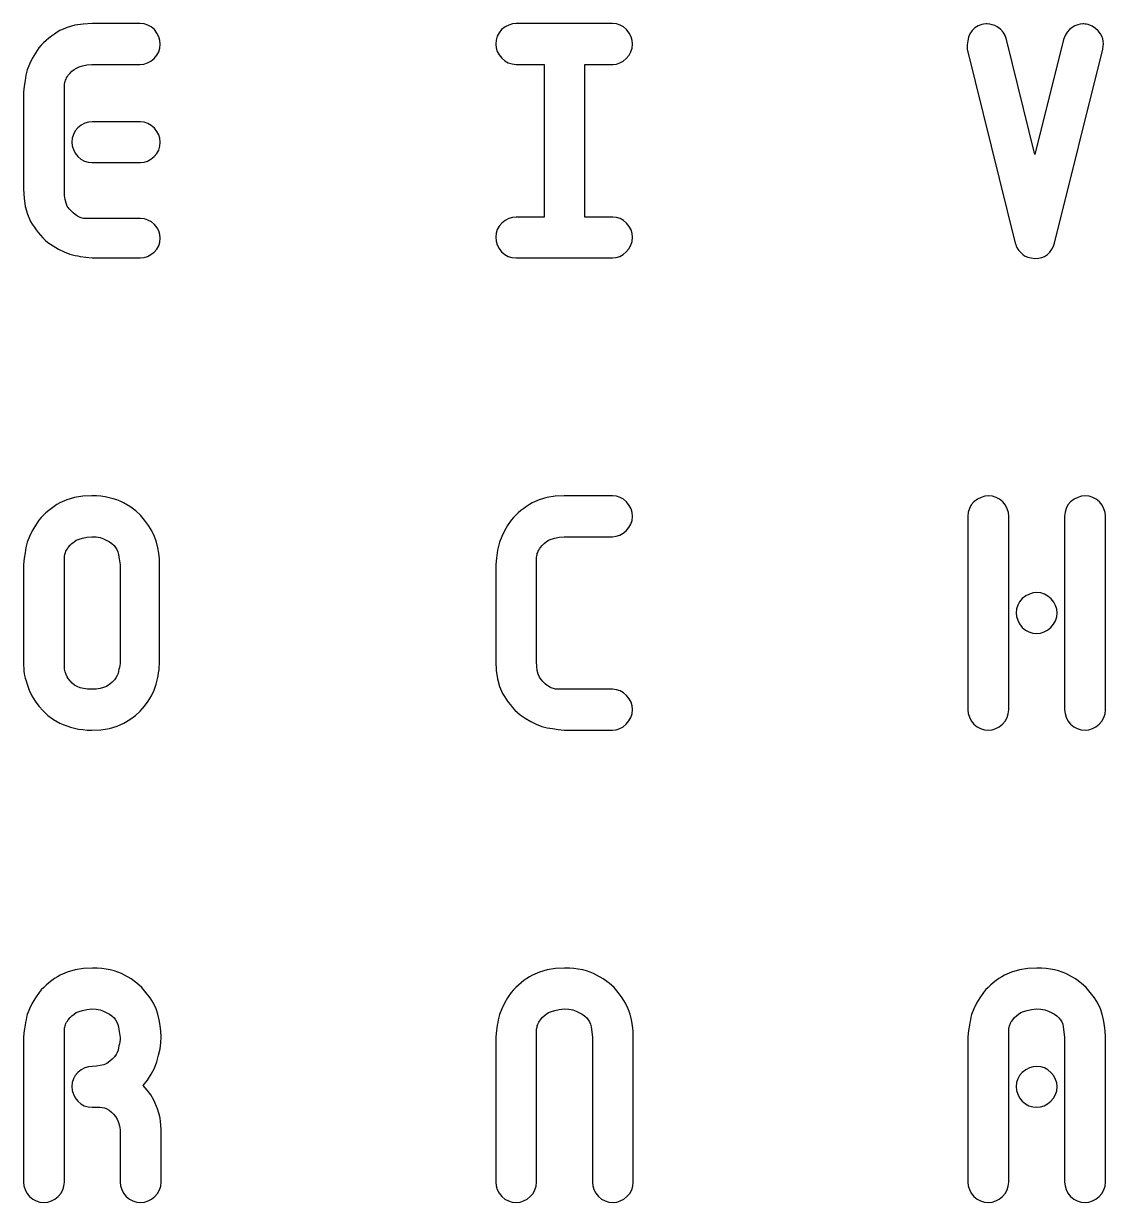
# Model space of a CAD drawing. Header units: metres. Extents: x -3 to 203, y -205 to 5.
# Drawn here: x 36.9 to 82.72, y -84.84 to -34.92 of the extents above; entities that cross this region are included whole.
import ezdxf

# ---------------------------------------------------------------- set-up
doc = ezdxf.new("R2010")
doc.units = ezdxf.units.M

msp = doc.modelspace()

# ---------------------------------------------------------------- linework, layer by layer
for p, q in [((39.4218, -34.942), (39.0676, -34.9968)), ((39.8039, -34.9238), (39.4218, -34.942)), ((41.8459, -34.9238), (39.8039, -34.9238)), ((42.0133, -34.9396), (41.8459, -34.9238)), ((42.1686, -34.987), (42.0133, -34.9396)), ((57.6041, -34.9396), (57.4496, -34.987)), ((57.7619, -34.9238), (57.6041, -34.9396)), ((61.8459, -34.9238), (57.7619, -34.9238)), ((62.0133, -34.9396), (61.8459, -34.9238)), ((62.1686, -34.987), (62.0133, -34.9396)), ((77.6777, -34.9408), (77.5667, -34.9548)), ((77.7122, -34.939), (77.6777, -34.9408)), ((77.8224, -34.9468), (77.7122, -34.939)), ((81.7672, -34.939), (81.661, -34.9481)), ((81.8122, -34.9408), (81.7672, -34.939)), ((81.8642, -34.946), (81.8122, -34.9408)), ((38.2066, -35.367), (38.0883, -35.4518)), ((38.3248, -35.2883), (38.2066, -35.367)), ((38.4429, -35.2158), (38.3248, -35.2883)), ((38.7413, -35.088), (38.4429, -35.2158)), ((39.0676, -34.9968), (38.7413, -35.088)), ((42.3118, -35.0661), (42.1686, -34.987)), ((42.4429, -35.1768), (42.3118, -35.0661)), ((42.5522, -35.326), (42.4429, -35.1768)), ((42.6304, -35.4788), (42.5522, -35.326)), ((57.0415, -35.3103), (56.9634, -35.4578)), ((57.1509, -35.1768), (57.0415, -35.3103)), ((57.2986, -35.0661), (57.1509, -35.1768)), ((57.4496, -34.987), (57.2986, -35.0661)), ((62.3118, -35.0661), (62.1686, -34.987)), ((62.4429, -35.1768), (62.3118, -35.0661)), ((62.5522, -35.326), (62.4429, -35.1768)), ((62.6304, -35.4788), (62.5522, -35.326)), ((76.9762, -35.357), (76.9277, -35.4973)), ((77.0762, -35.2175), (76.9762, -35.357)), ((77.1952, -35.106), (77.0762, -35.2175)), ((77.3332, -35.0225), (77.1952, -35.106)), ((77.4902, -34.967), (77.3332, -35.0225)), ((77.5667, -34.9548), (77.4902, -34.967)), ((77.931, -34.9703), (77.8224, -34.9468)), ((78.0379, -35.0093), (77.931, -34.9703)), ((78.1432, -35.064), (78.0379, -35.0093)), ((78.2818, -35.1649), (78.1432, -35.064)), ((78.3927, -35.2865), (78.2818, -35.1649)), ((78.4758, -35.4289), (78.3927, -35.2865)), ((78.5312, -35.592), (78.4758, -35.4289)), ((81.0181, -35.4249), (80.9482, -35.592)), ((81.1027, -35.2848), (81.0181, -35.4249)), ((81.2021, -35.1714), (81.1027, -35.2848)), ((81.3162, -35.085), (81.2021, -35.1714)), ((81.4355, -35.0211), (81.3162, -35.085)), ((81.5504, -34.9755), (81.4355, -35.0211)), ((81.661, -34.9481), (81.5504, -34.9755)), ((81.9232, -34.9548), (81.8642, -34.946)), ((81.9892, -34.967), (81.9232, -34.9548)), ((82.1576, -35.0383), (81.9892, -34.967)), ((82.3017, -35.127), (82.1576, -35.0383)), ((82.4216, -35.2333), (82.3017, -35.127)), ((82.5172, -35.357), (82.4216, -35.2333)), ((82.5719, -35.4615), (82.5172, -35.357)), ((37.6474, -35.8445), (37.5539, -35.9538)), ((37.7479, -35.7395), (37.6474, -35.8445)), ((37.8554, -35.6389), (37.7479, -35.7395)), ((37.9699, -35.5428), (37.8554, -35.6389)), ((38.0883, -35.4518), (37.9699, -35.5428)), ((42.6772, -35.635), (42.6304, -35.4788)), ((42.6763, -35.9641), (42.6929, -35.7948)), ((42.6929, -35.7948), (42.6772, -35.635)), ((56.9165, -35.6193), (56.9009, -35.7948)), ((56.9009, -35.7948), (56.9166, -35.9528)), ((56.9634, -35.4578), (56.9165, -35.6193)), ((62.6772, -35.635), (62.6304, -35.4788)), ((62.6766, -35.9641), (62.6929, -35.7948)), ((62.6929, -35.7948), (62.6772, -35.635)), ((76.8721, -35.8248), (76.8652, -36.012)), ((76.893, -35.6533), (76.8721, -35.8248)), ((76.9277, -35.4973), (76.893, -35.6533)), ((79.7402, -40.467), (78.5312, -35.592)), ((80.9482, -35.592), (79.7402, -40.467)), ((82.6109, -35.566), (82.5719, -35.4615)), ((82.6344, -35.6705), (82.6109, -35.566)), ((82.6142, -36.012), (82.6352, -35.8693)), ((82.6422, -35.775), (82.6344, -35.6705)), ((82.6352, -35.8693), (82.6404, -35.8161)), ((82.6404, -35.8161), (82.6422, -35.775)), ((37.2689, -36.4093), (37.1526, -36.6449)), ((37.4026, -36.1789), (37.2689, -36.4093)), ((37.5539, -35.9538), (37.4026, -36.1789)), ((42.2924, -36.5094), (42.4279, -36.3988)), ((42.4279, -36.3988), (42.5438, -36.2661)), ((42.5438, -36.2661), (42.6266, -36.1213)), ((42.6266, -36.1213), (42.6763, -35.9641)), ((56.9166, -35.9528), (56.9636, -36.1038)), ((56.9636, -36.1038), (57.0421, -36.2478)), ((57.0421, -36.2478), (57.1519, -36.3848)), ((57.1519, -36.3848), (57.2843, -36.5016)), ((62.2984, -36.5094), (62.4319, -36.3988)), ((62.4319, -36.3988), (62.5461, -36.2661)), ((62.5461, -36.2661), (62.6276, -36.1213)), ((62.6276, -36.1213), (62.6766, -35.9641)), ((76.8652, -36.012), (78.9062, -44.22)), ((80.5732, -44.22), (82.6142, -36.012)), ((37.0539, -36.8858), (37.0272, -36.9968)), ((37.1526, -36.6449), (37.0539, -36.8858)), ((38.8693, -37.022), (38.9506, -36.9398)), ((38.9506, -36.9398), (39.0398, -36.868)), ((39.0398, -36.868), (39.1369, -36.8068)), ((39.1369, -36.8068), (39.254, -36.7547)), ((39.254, -36.7547), (39.4031, -36.7115)), ((39.4031, -36.7115), (39.5844, -36.6772)), ((39.5844, -36.6772), (39.7979, -36.6518)), ((39.7979, -36.6518), (41.8439, -36.6518)), ((41.8439, -36.6518), (42.0004, -36.6359)), ((42.0004, -36.6359), (42.1499, -36.5885)), ((42.1499, -36.5885), (42.2924, -36.5094)), ((57.2843, -36.5016), (57.4306, -36.585)), ((57.4306, -36.585), (57.5908, -36.6351)), ((57.5908, -36.6351), (57.7649, -36.6518)), ((57.7649, -36.6518), (58.9489, -36.6518)), ((58.9489, -36.6518), (58.9489, -43.1157)), ((60.6769, -43.1157), (60.6769, -36.6518)), ((60.6769, -36.6518), (61.8559, -36.6518)), ((61.8559, -36.6518), (62.0104, -36.6359)), ((62.0104, -36.6359), (62.1579, -36.5885)), ((62.1579, -36.5885), (62.2984, -36.5094)), ((36.9629, -37.3308), (36.9304, -37.5675)), ((36.9817, -37.2193), (36.9629, -37.3308)), ((37.0031, -37.108), (36.9817, -37.2193)), ((37.0272, -36.9968), (37.0031, -37.108)), ((38.6372, -37.4728), (38.6481, -37.4238)), ((38.6481, -37.4238), (38.6617, -37.3748)), ((38.6617, -37.3748), (38.6779, -37.3258)), ((38.6779, -37.3258), (38.6984, -37.2758)), ((38.6984, -37.2758), (38.7249, -37.224)), ((38.7249, -37.224), (38.7574, -37.1703)), ((38.7574, -37.1703), (38.7959, -37.1148)), ((38.7959, -37.1148), (38.8693, -37.022)), ((36.9304, -37.5675), (36.9009, -37.8318)), ((36.9009, -37.8318), (36.9009, -41.9357)), ((38.6289, -37.5218), (38.6372, -37.4728)), ((38.6289, -42.0007), (38.6289, -37.5218)), ((39.1989, -39.3368), (39.0895, -39.4694)), ((39.3461, -39.2261), (39.1989, -39.3368)), ((39.4969, -39.147), (39.3461, -39.2261)), ((39.6511, -39.0996), (39.4969, -39.147)), ((39.8089, -39.0838), (39.6511, -39.0996)), ((41.8469, -39.0838), (39.8089, -39.0838)), ((42.0143, -39.1004), (41.8469, -39.0838)), ((42.1694, -39.1505), (42.0143, -39.1004)), ((42.3122, -39.2339), (42.1694, -39.1505)), ((42.4429, -39.3508), (42.3122, -39.2339)), ((42.5522, -39.4878), (42.4429, -39.3508)), ((38.9645, -39.7714), (38.9489, -39.9408)), ((39.0114, -39.6143), (38.9645, -39.7714)), ((39.0895, -39.4694), (39.0114, -39.6143)), ((42.6304, -39.6318), (42.5522, -39.4878)), ((42.6772, -39.7828), (42.6304, -39.6318)), ((42.6929, -39.9408), (42.6772, -39.7828)), ((38.9489, -39.9408), (38.9645, -40.1005)), ((38.9645, -40.1005), (39.0114, -40.2567)), ((39.0114, -40.2567), (39.0895, -40.4095)), ((39.0895, -40.4095), (39.1989, -40.5587)), ((42.4289, -40.5587), (42.5444, -40.4252)), ((42.5444, -40.4252), (42.6269, -40.2777)), ((42.6269, -40.2777), (42.6764, -40.1162)), ((42.6764, -40.1162), (42.6929, -39.9408)), ((39.1989, -40.5587), (39.3304, -40.6694)), ((39.3304, -40.6694), (39.4759, -40.7485)), ((39.4759, -40.7485), (39.6354, -40.7959)), ((39.6354, -40.7959), (39.8089, -40.8117)), ((39.8089, -40.8117), (41.8469, -40.8117)), ((41.8469, -40.8117), (42.0029, -40.7959)), ((42.0029, -40.7959), (42.1519, -40.7485)), ((42.1519, -40.7485), (42.2939, -40.6694)), ((42.2939, -40.6694), (42.4289, -40.5587)), ((36.9009, -41.9357), (36.9191, -42.3184)), ((36.9191, -42.3184), (36.9739, -42.6732)), ((38.6366, -42.1999), (38.6289, -42.0007)), ((38.6599, -42.3762), (38.6366, -42.1999)), ((38.6986, -42.5299), (38.6599, -42.3762)), ((36.9739, -42.6732), (37.0651, -43.0004)), ((38.7529, -42.6607), (38.6986, -42.5299)), ((38.8306, -42.7667), (38.7529, -42.6607)), ((38.9119, -42.8605), (38.8306, -42.7667)), ((38.9966, -42.9422), (38.9119, -42.8605)), ((37.0651, -43.0004), (37.1929, -43.2997)), ((37.1929, -43.2997), (37.2654, -43.4178)), ((37.2654, -43.4178), (37.3439, -43.536)), ((39.0849, -43.0117), (38.9966, -42.9422)), ((39.1395, -43.0507), (39.0849, -43.0117)), ((39.1921, -43.0835), (39.1395, -43.0507)), ((39.243, -43.1102), (39.1921, -43.0835)), ((39.2919, -43.1307), (39.243, -43.1102)), ((39.3404, -43.1469), (39.2919, -43.1307)), ((39.3889, -43.1605), (39.3404, -43.1469)), ((39.4374, -43.1714), (39.3889, -43.1605)), ((39.4859, -43.1797), (39.4374, -43.1714)), ((41.8499, -43.1797), (39.4859, -43.1797)), ((42.0164, -43.1958), (41.8499, -43.1797)), ((42.1709, -43.244), (42.0164, -43.1958)), ((42.3134, -43.3243), (42.1709, -43.244)), ((42.4439, -43.4367), (42.3134, -43.3243)), ((57.1519, -43.3687), (57.0421, -43.5014)), ((57.2997, -43.2581), (57.1519, -43.3687)), ((57.4511, -43.179), (57.2997, -43.2581)), ((57.6062, -43.1316), (57.4511, -43.179)), ((57.7649, -43.1157), (57.6062, -43.1316)), ((58.9489, -43.1157), (57.7649, -43.1157)), ((61.8559, -43.1157), (60.6769, -43.1157)), ((62.0214, -43.1324), (61.8559, -43.1157)), ((62.1749, -43.1825), (62.0214, -43.1324)), ((62.3164, -43.2659), (62.1749, -43.1825)), ((62.4459, -43.3827), (62.3164, -43.2659)), ((62.5539, -43.5197), (62.4459, -43.3827)), ((37.3439, -43.536), (37.4284, -43.6543)), ((37.4284, -43.6543), (37.5189, -43.7727)), ((37.5189, -43.7727), (37.615, -43.8873)), ((37.615, -43.8873), (37.7154, -43.995)), ((42.5528, -43.5686), (42.4439, -43.4367)), ((42.6306, -43.7072), (42.5528, -43.5686)), ((42.6773, -43.8526), (42.6306, -43.7072)), ((42.6929, -44.0047), (42.6773, -43.8526)), ((56.9166, -43.8034), (56.9009, -43.9727)), ((56.9636, -43.6462), (56.9166, -43.8034)), ((57.0421, -43.5014), (56.9636, -43.6462)), ((62.6311, -43.6637), (62.5539, -43.5197)), ((62.6774, -43.8147), (62.6311, -43.6637)), ((62.6929, -43.9727), (62.6774, -43.8147)), ((37.7154, -43.995), (37.82, -44.0958)), ((37.82, -44.0958), (37.9289, -44.1897)), ((37.9289, -44.1897), (38.1535, -44.341)), ((38.1535, -44.341), (38.3834, -44.475)), ((42.5444, -44.472), (42.6269, -44.3297)), ((42.6269, -44.3297), (42.6764, -44.174)), ((42.6764, -44.174), (42.6929, -44.0047)), ((56.9009, -43.9727), (56.9165, -44.1325)), ((56.9165, -44.1325), (56.9634, -44.2887)), ((56.9634, -44.2887), (57.0415, -44.4415)), ((62.5444, -44.4572), (62.6269, -44.3097)), ((62.6269, -44.3097), (62.6764, -44.1482)), ((62.6764, -44.1482), (62.6929, -43.9727)), ((78.9062, -44.22), (78.9236, -44.2826)), ((78.9236, -44.2826), (78.948, -44.3452)), ((78.948, -44.3452), (78.9792, -44.4081)), ((78.9792, -44.4081), (79.0172, -44.471)), ((80.4617, -44.4815), (80.5278, -44.3551)), ((80.5278, -44.3551), (80.5732, -44.22)), ((38.3834, -44.475), (38.6185, -44.5916)), ((38.6185, -44.5916), (38.8589, -44.6907)), ((38.8589, -44.6907), (38.9703, -44.7174)), ((38.9703, -44.7174), (39.0816, -44.7415)), ((39.0816, -44.7415), (39.1928, -44.7629)), ((39.1928, -44.7629), (39.3039, -44.7817)), ((39.3039, -44.7817), (39.5399, -44.8142)), ((39.5399, -44.8142), (39.8039, -44.8438)), ((39.8039, -44.8438), (41.8459, -44.8438)), ((41.8459, -44.8438), (42.0019, -44.8286)), ((42.0019, -44.8286), (42.1511, -44.783)), ((42.1511, -44.783), (42.2934, -44.7071)), ((42.2934, -44.7071), (42.4289, -44.6007)), ((42.4289, -44.6007), (42.5444, -44.472)), ((57.0415, -44.4415), (57.1509, -44.5907)), ((57.1509, -44.5907), (57.2828, -44.7014)), ((57.2828, -44.7014), (57.4286, -44.7805)), ((57.4286, -44.7805), (57.5883, -44.8279)), ((57.5883, -44.8279), (57.7619, -44.8438)), ((57.7619, -44.8438), (61.8459, -44.8438)), ((61.8459, -44.8438), (62.0019, -44.8279)), ((62.0019, -44.8279), (62.1511, -44.7805)), ((62.1511, -44.7805), (62.2934, -44.7014)), ((62.2934, -44.7014), (62.4289, -44.5907)), ((62.4289, -44.5907), (62.5444, -44.4572)), ((79.0172, -44.471), (79.063, -44.5331)), ((79.063, -44.5331), (79.1165, -44.5945)), ((79.1165, -44.5945), (79.1775, -44.6551)), ((79.1775, -44.6551), (79.2462, -44.715)), ((79.2462, -44.715), (79.3318, -44.7692)), ((79.3318, -44.7692), (79.4427, -44.814)), ((79.4427, -44.814), (79.5788, -44.8492)), ((79.5788, -44.8492), (79.7402, -44.875)), ((79.7402, -44.875), (79.8875, -44.8645)), ((79.8875, -44.8645), (80.0244, -44.8332)), ((80.0244, -44.8332), (80.151, -44.7811)), ((80.151, -44.7811), (80.2672, -44.708)), ((80.2672, -44.708), (80.3748, -44.5991)), ((80.3748, -44.5991), (80.4617, -44.4815)), ((38.1989, -55.367), (38.0814, -55.4518)), ((38.3164, -55.2883), (38.1989, -55.367)), ((38.4339, -55.2158), (38.3164, -55.2883)), ((38.7311, -55.088), (38.4339, -55.2158)), ((39.0559, -54.9968), (38.7311, -55.088)), ((39.4081, -54.942), (39.0559, -54.9968)), ((39.7879, -54.9238), (39.4081, -54.942)), ((39.9845, -54.9286), (39.7879, -54.9238)), ((40.1741, -54.943), (39.9845, -54.9286)), ((40.3569, -54.9671), (40.1741, -54.943)), ((40.5329, -55.0008), (40.3569, -54.9671)), ((40.6998, -55.0427), (40.5329, -55.0008)), ((40.8546, -55.0925), (40.6998, -55.0427)), ((40.9973, -55.1502), (40.8546, -55.0925)), ((41.1279, -55.2158), (40.9973, -55.1502)), ((41.4068, -55.3766), (41.1279, -55.2158)), ((41.6494, -55.5533), (41.4068, -55.3766)), ((58.2066, -55.367), (58.0883, -55.4518)), ((58.3248, -55.2883), (58.2066, -55.367)), ((58.4429, -55.2158), (58.3248, -55.2883)), ((58.7413, -55.088), (58.4429, -55.2158)), ((59.0676, -54.9968), (58.7413, -55.088)), ((59.4218, -54.942), (59.0676, -54.9968)), ((59.8039, -54.9238), (59.4218, -54.942)), ((61.8459, -54.9238), (59.8039, -54.9238)), ((62.0133, -54.9396), (61.8459, -54.9238)), ((62.1686, -54.987), (62.0133, -54.9396)), ((62.3118, -55.0661), (62.1686, -54.987)), ((62.4429, -55.1768), (62.3118, -55.0661)), ((62.5522, -55.326), (62.4429, -55.1768)), ((62.6304, -55.4788), (62.5522, -55.326)), ((77.0432, -55.3062), (76.9641, -55.4525)), ((77.1539, -55.1738), (77.0432, -55.3062)), ((77.3031, -55.0644), (77.1539, -55.1738)), ((77.4559, -54.9863), (77.3031, -55.0644)), ((77.6121, -54.9394), (77.4559, -54.9863)), ((77.7719, -54.9238), (77.6121, -54.9394)), ((77.9413, -54.9394), (77.7719, -54.9238)), ((78.0984, -54.9863), (77.9413, -54.9394)), ((78.2433, -55.0644), (78.0984, -54.9863)), ((78.3759, -55.1738), (78.2433, -55.0644)), ((78.4866, -55.3219), (78.3759, -55.1738)), ((78.5656, -55.4735), (78.4866, -55.3219)), ((81.1392, -55.3062), (81.0601, -55.4525)), ((81.2499, -55.1738), (81.1392, -55.3062)), ((81.3991, -55.0644), (81.2499, -55.1738)), ((81.5519, -54.9863), (81.3991, -55.0644)), ((81.7081, -54.9394), (81.5519, -54.9863)), ((81.8679, -54.9238), (81.7081, -54.9394)), ((82.0372, -54.9394), (81.8679, -54.9238)), ((82.1944, -54.9863), (82.0372, -54.9394)), ((82.3392, -55.0644), (82.1944, -54.9863)), ((82.4719, -55.1738), (82.3392, -55.0644)), ((82.5826, -55.3219), (82.4719, -55.1738)), ((82.6616, -55.4735), (82.5826, -55.3219)), ((37.6433, -55.8445), (37.5499, -55.9538)), ((37.7434, -55.7395), (37.6433, -55.8445)), ((37.8503, -55.6389), (37.7434, -55.7395)), ((37.9639, -55.5428), (37.8503, -55.6389)), ((38.0814, -55.4518), (37.9639, -55.5428)), ((41.8557, -55.7456), (41.6494, -55.5533)), ((42.0259, -55.9538), (41.8557, -55.7456)), ((57.6474, -55.8445), (57.5539, -55.9538)), ((57.7479, -55.7395), (57.6474, -55.8445)), ((57.8554, -55.6389), (57.7479, -55.7395)), ((57.9699, -55.5428), (57.8554, -55.6389)), ((58.0883, -55.4518), (57.9699, -55.5428)), ((62.6772, -55.635), (62.6304, -55.4788)), ((62.6763, -55.9641), (62.6929, -55.7948)), ((62.6929, -55.7948), (62.6772, -55.635)), ((76.9167, -55.6127), (76.9009, -55.7868)), ((76.9009, -55.7868), (76.9009, -63.9807)), ((76.9641, -55.4525), (76.9167, -55.6127)), ((78.6131, -55.6284), (78.5656, -55.4735)), ((78.6289, -55.7868), (78.6131, -55.6284)), ((78.6289, -63.9807), (78.6289, -55.7868)), ((81.0127, -55.6127), (80.9969, -55.7868)), ((80.9969, -55.7868), (80.9969, -63.9807)), ((81.0601, -55.4525), (81.0127, -55.6127)), ((82.7091, -55.6284), (82.6616, -55.4735)), ((82.7249, -55.7868), (82.7091, -55.6284)), ((82.7249, -63.9807), (82.7249, -55.7868)), ((37.2671, -56.4093), (37.1514, -56.6449)), ((37.3999, -56.1789), (37.2671, -56.4093)), ((37.5499, -55.9538), (37.3999, -56.1789)), ((42.1973, -56.1785), (42.0259, -55.9538)), ((42.3384, -56.4075), (42.1973, -56.1785)), ((42.4492, -56.6409), (42.3384, -56.4075)), ((57.2689, -56.4093), (57.1526, -56.6449)), ((57.4026, -56.1789), (57.2689, -56.4093)), ((57.5539, -55.9538), (57.4026, -56.1789)), ((62.2924, -56.5094), (62.4279, -56.3988)), ((62.4279, -56.3988), (62.5438, -56.2661)), ((62.5438, -56.2661), (62.6266, -56.1213)), ((62.6266, -56.1213), (62.6763, -55.9641)), ((37.0529, -56.8858), (37.0266, -56.9968)), ((37.1514, -56.6449), (37.0529, -56.8858)), ((38.9496, -56.9358), (39.0383, -56.865)), ((39.0383, -56.865), (39.1349, -56.8048)), ((39.1349, -56.8048), (39.2519, -56.7536)), ((39.2519, -56.7536), (39.4009, -56.711)), ((39.4009, -56.711), (39.5819, -56.6771)), ((39.5819, -56.6771), (39.7949, -56.6518)), ((39.7949, -56.6518), (39.9798, -56.6613)), ((39.9798, -56.6613), (40.1454, -56.6898)), ((40.1454, -56.6898), (40.2917, -56.7373)), ((40.2917, -56.7373), (40.5417, -56.8697)), ((40.5417, -56.8697), (40.6464, -56.9425)), ((42.5299, -56.8788), (42.4492, -56.6409)), ((42.5872, -57.1183), (42.5299, -56.8788)), ((57.0539, -56.8858), (57.0272, -56.9968)), ((57.1526, -56.6449), (57.0539, -56.8858)), ((58.9506, -56.9368), (59.0398, -56.8655)), ((59.0398, -56.8655), (59.1369, -56.8048)), ((59.1369, -56.8048), (59.254, -56.7536)), ((59.254, -56.7536), (59.4031, -56.711)), ((59.4031, -56.711), (59.5844, -56.6771)), ((59.5844, -56.6771), (59.7979, -56.6518)), ((59.7979, -56.6518), (61.8439, -56.6518)), ((61.8439, -56.6518), (62.0004, -56.6359)), ((62.0004, -56.6359), (62.1499, -56.5885)), ((62.1499, -56.5885), (62.2924, -56.5094)), ((36.9629, -57.3308), (36.9304, -57.5675)), ((36.9816, -57.2193), (36.9629, -57.3308)), ((37.0029, -57.108), (36.9816, -57.2193)), ((37.0266, -56.9968), (37.0029, -57.108)), ((38.6479, -57.413), (38.6611, -57.3648)), ((38.6611, -57.3648), (38.6769, -57.3168)), ((38.6769, -57.3168), (38.6974, -57.2674)), ((38.6974, -57.2674), (38.7241, -57.2163)), ((38.7241, -57.2163), (38.7569, -57.1634)), ((38.7569, -57.1634), (38.7959, -57.1088)), ((38.7959, -57.1088), (38.8688, -57.017)), ((38.8688, -57.017), (38.9496, -56.9358)), ((40.6464, -56.9425), (40.7327, -57.0222)), ((40.7327, -57.0222), (40.8009, -57.1088)), ((40.8009, -57.1088), (40.8534, -57.2013)), ((40.8534, -57.2013), (40.8929, -57.299)), ((40.8929, -57.299), (40.9194, -57.4018)), ((40.9194, -57.4018), (40.9329, -57.5098)), ((42.6281, -57.357), (42.5872, -57.1183)), ((42.6527, -57.5948), (42.6281, -57.357)), ((56.9629, -57.3308), (56.9304, -57.5675)), ((56.9817, -57.2193), (56.9629, -57.3308)), ((57.0031, -57.108), (56.9817, -57.2193)), ((57.0272, -56.9968), (57.0031, -57.108)), ((58.6481, -57.4168), (58.6617, -57.3683)), ((58.6617, -57.3683), (58.6779, -57.3198)), ((58.6779, -57.3198), (58.6984, -57.2699)), ((58.6984, -57.2699), (58.7249, -57.2185)), ((58.7249, -57.2185), (58.7574, -57.1655)), ((58.7574, -57.1655), (58.7959, -57.1108)), ((58.7959, -57.1108), (58.8693, -57.0185)), ((58.8693, -57.0185), (58.9506, -56.9368)), ((36.9304, -57.5675), (36.9009, -57.8318)), ((36.9009, -57.8318), (36.9009, -61.9357)), ((38.6289, -57.5098), (38.6371, -57.4613)), ((38.6289, -62.2577), (38.6289, -57.5098)), ((38.6371, -57.4613), (38.6479, -57.413)), ((40.9329, -57.5098), (40.9969, -57.8418)), ((40.9969, -57.8418), (40.9969, -61.9257)), ((42.6609, -57.8318), (42.6527, -57.5948)), ((42.6609, -61.9357), (42.6609, -57.8318)), ((56.9304, -57.5675), (56.9009, -57.8318)), ((56.9009, -57.8318), (56.9009, -61.9357)), ((58.6289, -57.5138), (58.6372, -57.4653)), ((58.6289, -61.9477), (58.6289, -57.5138)), ((58.6372, -57.4653), (58.6481, -57.4168)), ((79.2019, -59.2728), (79.0912, -59.4054)), ((79.3511, -59.1621), (79.2019, -59.2728)), ((79.5039, -59.083), (79.3511, -59.1621)), ((79.6601, -59.0356), (79.5039, -59.083)), ((79.8199, -59.0198), (79.6601, -59.0356)), ((79.9893, -59.0364), (79.8199, -59.0198)), ((80.1464, -59.0865), (79.9893, -59.0364)), ((80.2912, -59.17), (80.1464, -59.0865)), ((80.4239, -59.2868), (80.2912, -59.17)), ((80.5346, -59.4238), (80.4239, -59.2868)), ((78.9647, -59.7074), (78.9489, -59.8768)), ((78.9489, -59.8768), (78.9647, -60.0365)), ((79.0121, -59.5503), (78.9647, -59.7074)), ((79.0912, -59.4054), (79.0121, -59.5503)), ((80.6136, -59.5678), (80.5346, -59.4238)), ((80.6611, -59.7188), (80.6136, -59.5678)), ((80.6602, -60.0522), (80.6769, -59.8768)), ((80.6769, -59.8768), (80.6611, -59.7188)), ((78.9647, -60.0365), (79.0121, -60.1927)), ((79.0121, -60.1927), (79.0912, -60.3455)), ((79.0912, -60.3455), (79.2019, -60.4947)), ((80.4099, -60.4947), (80.5267, -60.3612)), ((80.5267, -60.3612), (80.6101, -60.2137)), ((80.6101, -60.2137), (80.6602, -60.0522)), ((79.2019, -60.4947), (79.3354, -60.6054)), ((79.3354, -60.6054), (79.4829, -60.6845)), ((79.4829, -60.6845), (79.6444, -60.7319)), ((79.6444, -60.7319), (79.8199, -60.7477)), ((79.8199, -60.7477), (79.9779, -60.7319)), ((79.9779, -60.7319), (80.1289, -60.6845)), ((80.1289, -60.6845), (80.2729, -60.6054)), ((80.2729, -60.6054), (80.4099, -60.4947)), ((36.9009, -61.9357), (36.9026, -62.098)), ((36.9026, -62.098), (36.9076, -62.2367)), ((36.9076, -62.2367), (36.9161, -62.352)), ((36.9161, -62.352), (36.9279, -62.4437)), ((38.6652, -62.3814), (38.6289, -62.2577)), ((38.7051, -62.4895), (38.6652, -62.3814)), ((40.9255, -62.3482), (40.9034, -62.4395)), ((40.9329, -62.2577), (40.9255, -62.3482)), ((40.9609, -62.1849), (40.9329, -62.2577)), ((40.9809, -62.1052), (40.9609, -62.1849)), ((40.9929, -62.0189), (40.9809, -62.1052)), ((40.9969, -61.9257), (40.9929, -62.0189)), ((42.6189, -62.4157), (42.6373, -62.2841)), ((42.6373, -62.2841), (42.6504, -62.1602)), ((42.6504, -62.1602), (42.6582, -62.0441)), ((42.6582, -62.0441), (42.6609, -61.9357)), ((56.9009, -61.9357), (56.9191, -62.3184)), ((56.9191, -62.3184), (56.9739, -62.6732)), ((58.6366, -62.145), (58.6289, -61.9477)), ((58.6599, -62.3197), (58.6366, -62.145)), ((58.6986, -62.472), (58.6599, -62.3197)), ((36.9279, -62.4437), (36.9462, -62.532)), ((36.9462, -62.532), (36.9731, -62.6367)), ((36.9731, -62.6367), (37.0087, -62.758)), ((37.0087, -62.758), (37.0529, -62.8957)), ((37.0529, -62.8957), (37.1405, -63.1472)), ((38.7487, -62.5819), (38.7051, -62.4895)), ((38.7959, -62.6587), (38.7487, -62.5819)), ((38.8763, -62.7632), (38.7959, -62.6587)), ((38.9654, -62.8547), (38.8763, -62.7632)), ((39.0633, -62.9332), (38.9654, -62.8547)), ((40.6569, -62.8092), (40.5479, -62.9004)), ((40.7459, -62.7174), (40.6569, -62.8092)), ((40.8149, -62.6247), (40.7459, -62.7174)), ((40.8665, -62.5317), (40.8149, -62.6247)), ((40.9034, -62.4395), (40.8665, -62.5317)), ((42.4295, -63.1476), (42.5229, -62.8957)), ((42.5229, -62.8957), (42.5495, -62.7874)), ((42.5495, -62.7874), (42.5744, -62.6712)), ((42.5744, -62.6712), (42.5975, -62.5474)), ((42.5975, -62.5474), (42.6189, -62.4157)), ((56.9739, -62.6732), (57.0651, -63.0004)), ((58.7529, -62.6017), (58.6986, -62.472)), ((58.8306, -62.7067), (58.7529, -62.6017)), ((58.9119, -62.7995), (58.8306, -62.7067)), ((58.9966, -62.8802), (58.9119, -62.7995)), ((59.0849, -62.9487), (58.9966, -62.8802)), ((37.1405, -63.1472), (37.2514, -63.3865)), ((37.2514, -63.3865), (37.3855, -63.6137)), ((39.1699, -62.9987), (39.0633, -62.9332)), ((39.2922, -63.0499), (39.1699, -62.9987)), ((39.4371, -63.0865), (39.2922, -63.0499)), ((39.6047, -63.1084), (39.4371, -63.0865)), ((39.7949, -63.1157), (39.6047, -63.1084)), ((39.9798, -63.1079), (39.7949, -63.1157)), ((40.1454, -63.0845), (39.9798, -63.1079)), ((40.2917, -63.0454), (40.1454, -63.0845)), ((40.4189, -62.9907), (40.2917, -63.0454)), ((40.5479, -62.9004), (40.4189, -62.9907)), ((42.1805, -63.6176), (42.3154, -63.3882)), ((42.3154, -63.3882), (42.4295, -63.1476)), ((57.0651, -63.0004), (57.1929, -63.2997)), ((57.1929, -63.2997), (57.2654, -63.4178)), ((59.1395, -62.9877), (59.0849, -62.9487)), ((59.1921, -63.0205), (59.1395, -62.9877)), ((59.243, -63.0472), (59.1921, -63.0205)), ((59.2919, -63.0677), (59.243, -63.0472)), ((59.3404, -63.0835), (59.2919, -63.0677)), ((59.3889, -63.0967), (59.3404, -63.0835)), ((59.4374, -63.1075), (59.3889, -63.0967)), ((59.4859, -63.1157), (59.4374, -63.1075)), ((61.8499, -63.1157), (59.4859, -63.1157)), ((62.0164, -63.1324), (61.8499, -63.1157)), ((62.1709, -63.1825), (62.0164, -63.1324)), ((62.3134, -63.2659), (62.1709, -63.1825)), ((62.4439, -63.3827), (62.3134, -63.2659)), ((62.5528, -63.5197), (62.4439, -63.3827)), ((37.3855, -63.6137), (37.5429, -63.8287)), ((37.5429, -63.8287), (37.7257, -64.0303)), ((41.8459, -64.0395), (42.0249, -63.8357)), ((42.0249, -63.8357), (42.1805, -63.6176)), ((57.2654, -63.4178), (57.3439, -63.536)), ((57.3439, -63.536), (57.4284, -63.6543)), ((57.4284, -63.6543), (57.5189, -63.7727)), ((57.5189, -63.7727), (57.615, -63.8873)), ((57.615, -63.8873), (57.7154, -63.995)), ((62.6306, -63.6637), (62.5528, -63.5197)), ((62.6773, -63.8147), (62.6306, -63.6637)), ((62.6929, -63.9727), (62.6773, -63.8147)), ((37.7257, -64.0303), (37.9351, -64.218)), ((37.9351, -64.218), (38.1712, -64.3918)), ((38.1712, -64.3918), (38.4339, -64.5517)), ((41.4074, -64.3975), (41.6401, -64.2267)), ((41.6401, -64.2267), (41.8459, -64.0395)), ((57.7154, -63.995), (57.82, -64.0958)), ((57.82, -64.0958), (57.9289, -64.1897)), ((57.9289, -64.1897), (58.1535, -64.341)), ((58.1535, -64.341), (58.3834, -64.475)), ((62.5444, -64.4572), (62.6269, -64.3097)), ((62.6269, -64.3097), (62.6764, -64.1482)), ((62.6764, -64.1482), (62.6929, -63.9727)), ((76.9009, -63.9807), (76.9167, -64.1391)), ((76.9167, -64.1391), (76.9641, -64.294)), ((76.9641, -64.294), (77.0432, -64.4456)), ((78.4787, -64.4613), (78.5621, -64.315)), ((78.5621, -64.315), (78.6122, -64.1548)), ((78.6122, -64.1548), (78.6289, -63.9807)), ((80.9969, -63.9807), (81.0127, -64.1391)), ((81.0127, -64.1391), (81.0601, -64.294)), ((81.0601, -64.294), (81.1392, -64.4456)), ((82.5747, -64.4613), (82.6581, -64.315)), ((82.6581, -64.315), (82.7082, -64.1548)), ((82.7082, -64.1548), (82.7249, -63.9807)), ((38.4339, -64.5517), (38.5762, -64.6117)), ((38.5762, -64.6117), (38.7271, -64.6665)), ((38.7271, -64.6665), (38.8867, -64.7162)), ((38.8867, -64.7162), (39.0549, -64.7607)), ((39.0549, -64.7607), (39.2305, -64.7971)), ((39.2305, -64.7971), (39.4111, -64.823)), ((39.4111, -64.823), (39.597, -64.8386)), ((39.597, -64.8386), (39.7879, -64.8438)), ((39.7879, -64.8438), (40.1785, -64.8255)), ((40.1785, -64.8255), (40.5354, -64.7707)), ((40.5354, -64.7707), (40.8585, -64.6795)), ((40.8585, -64.6795), (41.1479, -64.5517)), ((41.1479, -64.5517), (41.4074, -64.3975)), ((58.3834, -64.475), (58.6185, -64.5916)), ((58.6185, -64.5916), (58.8589, -64.6907)), ((58.8589, -64.6907), (58.9703, -64.7174)), ((58.9703, -64.7174), (59.0816, -64.7415)), ((59.0816, -64.7415), (59.1928, -64.7629)), ((59.1928, -64.7629), (59.3039, -64.7817)), ((59.3039, -64.7817), (59.5399, -64.8142)), ((59.5399, -64.8142), (59.8039, -64.8438)), ((59.8039, -64.8438), (61.8459, -64.8438)), ((61.8459, -64.8438), (62.0019, -64.8279)), ((62.0019, -64.8279), (62.1511, -64.7805)), ((62.1511, -64.7805), (62.2934, -64.7014)), ((62.2934, -64.7014), (62.4289, -64.5907)), ((62.4289, -64.5907), (62.5444, -64.4572)), ((77.0432, -64.4456), (77.1539, -64.5938)), ((77.1539, -64.5938), (77.2874, -64.7031)), ((77.2874, -64.7031), (77.4349, -64.7812)), ((77.4349, -64.7812), (77.5964, -64.8281)), ((77.5964, -64.8281), (77.7719, -64.8438)), ((77.7719, -64.8438), (77.9299, -64.8281)), ((77.9299, -64.8281), (78.0809, -64.7812)), ((78.0809, -64.7812), (78.2249, -64.7031)), ((78.2249, -64.7031), (78.3619, -64.5938)), ((78.3619, -64.5938), (78.4787, -64.4613)), ((81.1392, -64.4456), (81.2499, -64.5938)), ((81.2499, -64.5938), (81.3834, -64.7031)), ((81.3834, -64.7031), (81.5309, -64.7812)), ((81.5309, -64.7812), (81.6924, -64.8281)), ((81.6924, -64.8281), (81.8679, -64.8438)), ((81.8679, -64.8438), (82.0259, -64.8281)), ((82.0259, -64.8281), (82.1769, -64.7812)), ((82.1769, -64.7812), (82.3209, -64.7031)), ((82.3209, -64.7031), (82.4579, -64.5938)), ((82.4579, -64.5938), (82.5747, -64.4613)), ((38.2136, -75.367), (38.0948, -75.4518)), ((38.3323, -75.2883), (38.2136, -75.367)), ((38.4509, -75.2158), (38.3323, -75.2883)), ((38.7513, -75.088), (38.4509, -75.2158)), ((39.0796, -74.9968), (38.7513, -75.088)), ((39.4358, -74.942), (39.0796, -74.9968)), ((39.8199, -74.9238), (39.4358, -74.942)), ((40.0189, -74.9286), (39.8199, -74.9238)), ((40.2109, -74.943), (40.0189, -74.9286)), ((40.3959, -74.9671), (40.2109, -74.943)), ((40.5739, -75.0008), (40.3959, -74.9671)), ((40.7423, -75.0427), (40.5739, -75.0008)), ((40.8986, -75.0925), (40.7423, -75.0427)), ((41.0428, -75.1502), (40.8986, -75.0925)), ((41.1749, -75.2158), (41.0428, -75.1502)), ((41.4566, -75.3766), (41.1749, -75.2158)), ((41.7019, -75.5533), (41.4566, -75.3766)), ((58.2136, -75.367), (58.0948, -75.4518)), ((58.3323, -75.2883), (58.2136, -75.367)), ((58.4509, -75.2158), (58.3323, -75.2883)), ((58.7513, -75.088), (58.4509, -75.2158)), ((59.0796, -74.9968), (58.7513, -75.088)), ((59.4358, -74.942), (59.0796, -74.9968)), ((59.8199, -74.9238), (59.4358, -74.942)), ((60.0189, -74.9286), (59.8199, -74.9238)), ((60.2109, -74.943), (60.0189, -74.9286)), ((60.3959, -74.9671), (60.2109, -74.943)), ((60.5739, -75.0008), (60.3959, -74.9671)), ((60.7423, -75.0427), (60.5739, -75.0008)), ((60.8986, -75.0925), (60.7423, -75.0427)), ((61.0428, -75.1502), (60.8986, -75.0925)), ((61.1749, -75.2158), (61.0428, -75.1502)), ((61.4566, -75.3766), (61.1749, -75.2158)), ((61.7019, -75.5533), (61.4566, -75.3766)), ((78.2136, -75.367), (78.0948, -75.4518)), ((78.3323, -75.2883), (78.2136, -75.367)), ((78.4509, -75.2158), (78.3323, -75.2883)), ((78.7513, -75.088), (78.4509, -75.2158)), ((79.0796, -74.9968), (78.7513, -75.088)), ((79.4358, -74.942), (79.0796, -74.9968)), ((79.8199, -74.9238), (79.4358, -74.942)), ((80.0189, -74.9286), (79.8199, -74.9238)), ((80.2109, -74.943), (80.0189, -74.9286)), ((80.3959, -74.9671), (80.2109, -74.943)), ((80.5739, -75.0008), (80.3959, -74.9671)), ((80.7423, -75.0427), (80.5739, -75.0008)), ((80.8986, -75.0925), (80.7423, -75.0427)), ((81.0428, -75.1502), (80.8986, -75.0925)), ((81.1749, -75.2158), (81.0428, -75.1502)), ((81.4566, -75.3766), (81.1749, -75.2158)), ((81.7019, -75.5533), (81.4566, -75.3766)), ((37.6513, -75.8445), (37.5569, -75.9538)), ((37.7526, -75.7395), (37.6513, -75.8445)), ((37.8608, -75.6389), (37.7526, -75.7395)), ((37.9759, -75.5428), (37.8608, -75.6389)), ((38.0948, -75.4518), (37.9759, -75.5428)), ((41.9106, -75.7456), (41.7019, -75.5533)), ((42.0829, -75.9538), (41.9106, -75.7456)), ((57.6513, -75.8445), (57.5569, -75.9538)), ((57.7526, -75.7395), (57.6513, -75.8445)), ((57.8608, -75.6389), (57.7526, -75.7395)), ((57.9759, -75.5428), (57.8608, -75.6389)), ((58.0948, -75.4518), (57.9759, -75.5428)), ((61.9106, -75.7456), (61.7019, -75.5533)), ((62.0829, -75.9538), (61.9106, -75.7456)), ((77.6513, -75.8445), (77.5569, -75.9538)), ((77.7526, -75.7395), (77.6513, -75.8445)), ((77.8608, -75.6389), (77.7526, -75.7395)), ((77.9759, -75.5428), (77.8608, -75.6389)), ((78.0948, -75.4518), (77.9759, -75.5428)), ((81.9106, -75.7456), (81.7019, -75.5533)), ((82.0829, -75.9538), (81.9106, -75.7456)), ((37.4051, -76.1789), (37.2709, -76.4093)), ((37.5569, -75.9538), (37.4051, -76.1789)), ((42.2561, -76.1785), (42.0829, -75.9538)), ((42.3986, -76.4075), (42.2561, -76.1785)), ((57.4051, -76.1789), (57.2709, -76.4093)), ((57.5569, -75.9538), (57.4051, -76.1789)), ((62.2561, -76.1785), (62.0829, -75.9538)), ((62.3986, -76.4075), (62.2561, -76.1785)), ((77.4051, -76.1789), (77.2709, -76.4093)), ((77.5569, -75.9538), (77.4051, -76.1789)), ((82.2561, -76.1785), (82.0829, -75.9538)), ((82.3986, -76.4075), (82.2561, -76.1785)), ((37.1541, -76.6449), (37.0549, -76.8858)), ((37.2709, -76.4093), (37.1541, -76.6449)), ((38.9496, -76.9365), (39.0383, -76.8654)), ((39.0383, -76.8654), (39.1349, -76.8048)), ((39.1349, -76.8048), (39.2519, -76.7536)), ((39.2519, -76.7536), (39.4009, -76.711)), ((39.4009, -76.711), (39.5819, -76.6771)), ((39.5819, -76.6771), (39.7949, -76.6518)), ((39.7949, -76.6518), (39.9798, -76.6614)), ((39.9798, -76.6614), (40.1454, -76.6905)), ((40.1454, -76.6905), (40.2917, -76.739)), ((40.2917, -76.739), (40.5417, -76.8733)), ((40.5417, -76.8733), (40.6464, -76.947)), ((42.5106, -76.6409), (42.3986, -76.4075)), ((42.5919, -76.8788), (42.5106, -76.6409)), ((57.1541, -76.6449), (57.0549, -76.8858)), ((57.2709, -76.4093), (57.1541, -76.6449)), ((58.9526, -76.9365), (59.0423, -76.8654)), ((59.0423, -76.8654), (59.1399, -76.8048)), ((59.1399, -76.8048), (59.258, -76.7536)), ((59.258, -76.7536), (59.4084, -76.711)), ((59.4084, -76.711), (59.591, -76.6771)), ((59.591, -76.6771), (59.8059, -76.6518)), ((59.8059, -76.6518), (59.9923, -76.6613)), ((59.9923, -76.6613), (60.1596, -76.69)), ((60.1596, -76.69), (60.3078, -76.7378)), ((60.3078, -76.7378), (60.5607, -76.8708)), ((60.5607, -76.8708), (60.6661, -76.9438)), ((62.5106, -76.6409), (62.3986, -76.4075)), ((62.5919, -76.8788), (62.5106, -76.6409)), ((77.1541, -76.6449), (77.0549, -76.8858)), ((77.2709, -76.4093), (77.1541, -76.6449)), ((78.9526, -76.9365), (79.0423, -76.8654)), ((79.0423, -76.8654), (79.1399, -76.8048)), ((79.1399, -76.8048), (79.258, -76.7536)), ((79.258, -76.7536), (79.4084, -76.711)), ((79.4084, -76.711), (79.591, -76.6771)), ((79.591, -76.6771), (79.8059, -76.6518)), ((79.8059, -76.6518), (79.9923, -76.6613)), ((79.9923, -76.6613), (80.1596, -76.69)), ((80.1596, -76.69), (80.3078, -76.7378)), ((80.3078, -76.7378), (80.5607, -76.8708)), ((80.5607, -76.8708), (80.6661, -76.9438)), ((82.5106, -76.6409), (82.3986, -76.4075)), ((82.5919, -76.8788), (82.5106, -76.6409)), ((36.9639, -77.3308), (36.9306, -77.5675)), ((36.9827, -77.2193), (36.9639, -77.3308)), ((37.0041, -77.108), (36.9827, -77.2193)), ((37.0282, -76.9968), (37.0041, -77.108)), ((37.0549, -76.8858), (37.0282, -76.9968)), ((38.6479, -77.4158), (38.6611, -77.3673)), ((38.6611, -77.3673), (38.6769, -77.3188)), ((38.6769, -77.3188), (38.6974, -77.269)), ((38.6974, -77.269), (38.7241, -77.2175)), ((38.7241, -77.2175), (38.7569, -77.1644)), ((38.7569, -77.1644), (38.7959, -77.1098)), ((38.7959, -77.1098), (38.8688, -77.0179)), ((38.8688, -77.0179), (38.9496, -76.9365)), ((40.6464, -76.947), (40.7327, -77.0278)), ((40.7327, -77.0278), (40.8009, -77.1158)), ((40.8009, -77.1158), (40.8534, -77.2094)), ((40.8534, -77.2094), (40.8929, -77.3085)), ((40.8929, -77.3085), (40.9194, -77.4129)), ((42.6501, -77.1183), (42.5919, -76.8788)), ((42.6916, -77.357), (42.6501, -77.1183)), ((42.7166, -77.5948), (42.6916, -77.357)), ((56.9639, -77.3308), (56.9306, -77.5675)), ((56.9827, -77.2193), (56.9639, -77.3308)), ((57.0041, -77.108), (56.9827, -77.2193)), ((57.0282, -76.9968), (57.0041, -77.108)), ((57.0549, -76.8858), (57.0282, -76.9968)), ((58.6481, -77.4158), (58.6617, -77.3673)), ((58.6617, -77.3673), (58.6779, -77.3188)), ((58.6779, -77.3188), (58.6985, -77.269)), ((58.6985, -77.269), (58.7251, -77.2175)), ((58.7251, -77.2175), (58.7579, -77.1644)), ((58.7579, -77.1644), (58.7969, -77.1098)), ((58.7969, -77.1098), (58.8708, -77.0179)), ((58.8708, -77.0179), (58.9526, -76.9365)), ((60.6661, -76.9438), (60.7532, -77.0238)), ((60.7532, -77.0238), (60.8219, -77.1108)), ((60.8219, -77.1108), (60.8748, -77.2034)), ((60.8748, -77.2034), (60.9146, -77.3013)), ((60.9146, -77.3013), (60.9413, -77.4044)), ((62.6501, -77.1183), (62.5919, -76.8788)), ((62.6916, -77.357), (62.6501, -77.1183)), ((62.7166, -77.5948), (62.6916, -77.357)), ((76.9639, -77.3308), (76.9306, -77.5675)), ((76.9827, -77.2193), (76.9639, -77.3308)), ((77.0041, -77.108), (76.9827, -77.2193)), ((77.0282, -76.9968), (77.0041, -77.108)), ((77.0549, -76.8858), (77.0282, -76.9968)), ((78.6481, -77.4158), (78.6617, -77.3673)), ((78.6617, -77.3673), (78.6779, -77.3188)), ((78.6779, -77.3188), (78.6985, -77.269)), ((78.6985, -77.269), (78.7251, -77.2175)), ((78.7251, -77.2175), (78.7579, -77.1644)), ((78.7579, -77.1644), (78.7969, -77.1098)), ((78.7969, -77.1098), (78.8708, -77.0179)), ((78.8708, -77.0179), (78.9526, -76.9365)), ((80.6661, -76.9438), (80.7532, -77.0238)), ((80.7532, -77.0238), (80.8219, -77.1108)), ((80.8219, -77.1108), (80.8748, -77.2034)), ((80.8748, -77.2034), (80.9146, -77.3013)), ((80.9146, -77.3013), (80.9413, -77.4044)), ((82.6501, -77.1183), (82.5919, -76.8788)), ((82.6916, -77.357), (82.6501, -77.1183)), ((82.7166, -77.5948), (82.6916, -77.357)), ((36.9306, -77.5675), (36.9009, -77.8318)), ((36.9009, -77.8318), (36.9009, -83.9807)), ((38.6289, -77.5128), (38.6371, -77.4643)), ((38.6289, -83.9827), (38.6289, -77.5128)), ((38.6371, -77.4643), (38.6479, -77.4158)), ((40.9194, -77.4129), (40.9329, -77.5228)), ((40.9329, -77.5228), (40.9969, -77.8608)), ((40.9969, -77.8608), (40.9929, -77.9509)), ((42.7136, -78.0858), (42.7249, -77.8318)), ((42.7249, -77.8318), (42.7166, -77.5948)), ((56.9306, -77.5675), (56.9009, -77.8318)), ((56.9009, -77.8318), (56.9009, -83.9807)), ((58.6289, -77.5128), (58.6372, -77.4643)), ((58.6289, -83.9827), (58.6289, -77.5128)), ((58.6372, -77.4643), (58.6481, -77.4158)), ((60.9413, -77.4044), (60.9969, -77.8458)), ((60.9969, -77.8458), (60.9969, -83.9827)), ((62.7249, -77.8318), (62.7166, -77.5948)), ((62.7249, -83.9807), (62.7249, -77.8318)), ((76.9306, -77.5675), (76.9009, -77.8318)), ((76.9009, -77.8318), (76.9009, -83.9807)), ((78.6289, -77.5128), (78.6372, -77.4643)), ((78.6289, -83.9827), (78.6289, -77.5128)), ((78.6372, -77.4643), (78.6481, -77.4158)), ((80.9413, -77.4044), (80.9969, -77.8458)), ((80.9969, -77.8458), (80.9969, -83.9827)), ((82.7249, -77.8318), (82.7166, -77.5948)), ((82.7249, -83.9807), (82.7249, -77.8318)), ((40.9256, -78.3037), (40.9036, -78.3965)), ((40.9329, -78.2118), (40.9256, -78.3037)), ((40.9609, -78.1264), (40.9329, -78.2118)), ((40.9809, -78.0395), (40.9609, -78.1264)), ((40.9929, -77.9509), (40.9809, -78.0395)), ((42.6231, -78.6148), (42.6796, -78.3468)), ((42.6796, -78.3468), (42.7136, -78.0858)), ((40.5509, -78.8653), (40.4229, -78.9568)), ((40.6591, -78.7728), (40.5509, -78.8653)), ((40.7474, -78.6793), (40.6591, -78.7728)), ((40.8159, -78.5848), (40.7474, -78.6793)), ((40.8671, -78.4902), (40.8159, -78.5848)), ((40.9036, -78.3965), (40.8671, -78.4902)), ((42.5439, -78.8898), (42.6231, -78.6148)), ((39.1969, -79.3368), (39.0884, -79.4694)), ((39.3431, -79.2261), (39.1969, -79.3368)), ((39.4929, -79.147), (39.3431, -79.2261)), ((39.6461, -79.0996), (39.4929, -79.147)), ((39.8029, -79.0838), (39.6461, -79.0996)), ((39.9864, -79.0758), (39.8029, -79.0838)), ((40.1509, -79.052), (39.9864, -79.0758)), ((40.2964, -79.0123), (40.1509, -79.052)), ((40.4229, -78.9568), (40.2964, -79.0123)), ((42.3081, -79.418), (42.4399, -79.1608)), ((42.4399, -79.1608), (42.5439, -78.8898)), ((79.2019, -79.3368), (79.0912, -79.4694)), ((79.3511, -79.2261), (79.2019, -79.3368)), ((79.5039, -79.147), (79.3511, -79.2261)), ((79.6601, -79.0996), (79.5039, -79.147)), ((79.8199, -79.0838), (79.6601, -79.0996)), ((79.9893, -79.1004), (79.8199, -79.0838)), ((80.1464, -79.1505), (79.9893, -79.1004)), ((80.2912, -79.2339), (80.1464, -79.1505)), ((80.4239, -79.3508), (80.2912, -79.2339)), ((80.5346, -79.4878), (80.4239, -79.3508)), ((38.9644, -79.7714), (38.9489, -79.9408)), ((39.0109, -79.6143), (38.9644, -79.7714)), ((39.0884, -79.4694), (39.0109, -79.6143)), ((41.9609, -79.8908), (42.1484, -79.6613)), ((42.1484, -79.6613), (42.3081, -79.418)), ((78.9647, -79.7714), (78.9489, -79.9408)), ((79.0121, -79.6143), (78.9647, -79.7714)), ((79.0912, -79.4694), (79.0121, -79.6143)), ((80.6136, -79.6318), (80.5346, -79.4878)), ((80.6611, -79.7828), (80.6136, -79.6318)), ((80.6769, -79.9408), (80.6611, -79.7828)), ((38.9489, -79.9408), (38.9644, -80.1005)), ((38.9644, -80.1005), (39.0111, -80.2567)), ((39.0111, -80.2567), (39.0889, -80.4095)), ((42.1362, -80.0857), (41.9609, -79.8908)), ((42.2874, -80.2945), (42.1362, -80.0857)), ((42.4142, -80.5172), (42.2874, -80.2945)), ((78.9489, -79.9408), (78.9647, -80.1005)), ((78.9647, -80.1005), (79.0121, -80.2567)), ((79.0121, -80.2567), (79.0912, -80.4095)), ((80.5267, -80.4252), (80.6101, -80.2777)), ((80.6101, -80.2777), (80.6602, -80.1162)), ((80.6602, -80.1162), (80.6769, -79.9408)), ((39.0889, -80.4095), (39.1979, -80.5587)), ((39.1979, -80.5587), (39.3293, -80.6694)), ((39.3293, -80.6694), (39.4744, -80.7485)), ((39.4744, -80.7485), (39.6333, -80.7959)), ((39.6333, -80.7959), (39.8059, -80.8117)), ((39.8059, -80.8117), (40.1379, -80.8117)), ((40.1379, -80.8117), (40.2364, -80.82)), ((40.2364, -80.82), (40.3349, -80.8447)), ((40.3349, -80.8447), (40.4334, -80.886)), ((42.5741, -80.8858), (42.4142, -80.5172)), ((79.0912, -80.4095), (79.2019, -80.5587)), ((79.2019, -80.5587), (79.3354, -80.6694)), ((79.3354, -80.6694), (79.4829, -80.7485)), ((79.4829, -80.7485), (79.6444, -80.7959)), ((79.6444, -80.7959), (79.8199, -80.8117)), ((79.8199, -80.8117), (79.9779, -80.7959)), ((79.9779, -80.7959), (80.1289, -80.7485)), ((80.1289, -80.7485), (80.2729, -80.6694)), ((80.2729, -80.6694), (80.4099, -80.5587)), ((80.4099, -80.5587), (80.5267, -80.4252)), ((40.4334, -80.886), (40.5319, -80.9437)), ((40.5319, -80.9437), (40.6264, -81.0167)), ((40.6264, -81.0167), (40.7131, -81.1045)), ((40.7131, -81.1045), (40.7919, -81.2072)), ((40.7919, -81.2072), (40.8629, -81.3247)), ((40.8629, -81.3247), (40.9215, -81.4571)), ((42.6209, -81.018), (42.5741, -80.8858)), ((42.6571, -81.1503), (42.6209, -81.018)), ((42.6829, -81.2827), (42.6571, -81.1503)), ((42.7012, -81.4226), (42.6829, -81.2827)), ((40.9215, -81.4571), (40.9634, -81.605)), ((40.9634, -81.605), (40.9885, -81.7686)), ((40.9885, -81.7686), (40.9969, -81.9477)), ((42.7144, -81.578), (42.7012, -81.4226)), ((42.7222, -81.7491), (42.7144, -81.578)), ((42.7249, -81.9357), (42.7222, -81.7491)), ((40.9969, -81.9477), (40.9969, -83.9847)), ((42.7249, -83.9807), (42.7249, -81.9357)), ((36.9009, -83.9807), (36.9167, -84.1391)), ((36.9167, -84.1391), (36.9641, -84.294)), ((36.9641, -84.294), (37.0432, -84.4456)), ((38.4787, -84.4618), (38.5621, -84.316)), ((38.5621, -84.316), (38.6122, -84.1563)), ((38.6122, -84.1563), (38.6289, -83.9827)), ((40.9969, -83.9847), (41.0127, -84.1425)), ((41.0127, -84.1425), (41.0601, -84.2967)), ((41.0601, -84.2967), (41.1392, -84.4475)), ((42.5747, -84.4613), (42.6581, -84.315)), ((42.6581, -84.315), (42.7082, -84.1548)), ((42.7082, -84.1548), (42.7249, -83.9807)), ((56.9009, -83.9807), (56.9167, -84.1391)), ((56.9167, -84.1391), (56.9641, -84.294)), ((56.9641, -84.294), (57.0432, -84.4456)), ((58.4787, -84.4618), (58.5621, -84.316)), ((58.5621, -84.316), (58.6122, -84.1563)), ((58.6122, -84.1563), (58.6289, -83.9827)), ((60.9969, -83.9827), (61.0127, -84.1405)), ((61.0127, -84.1405), (61.0601, -84.295)), ((61.0601, -84.295), (61.1392, -84.4461)), ((62.5747, -84.4613), (62.6581, -84.315)), ((62.6581, -84.315), (62.7082, -84.1548)), ((62.7082, -84.1548), (62.7249, -83.9807)), ((76.9009, -83.9807), (76.9167, -84.1391)), ((76.9167, -84.1391), (76.9641, -84.294)), ((76.9641, -84.294), (77.0432, -84.4456)), ((78.4787, -84.4618), (78.5621, -84.316)), ((78.5621, -84.316), (78.6122, -84.1563)), ((78.6122, -84.1563), (78.6289, -83.9827)), ((80.9969, -83.9827), (81.0127, -84.1405)), ((81.0127, -84.1405), (81.0601, -84.295)), ((81.0601, -84.295), (81.1392, -84.4461)), ((82.5747, -84.4613), (82.6581, -84.315)), ((82.6581, -84.315), (82.7082, -84.1548)), ((82.7082, -84.1548), (82.7249, -83.9807)), ((37.0432, -84.4456), (37.1539, -84.5938)), ((37.1539, -84.5938), (37.2874, -84.7031)), ((37.2874, -84.7031), (37.4349, -84.7812)), ((37.4349, -84.7812), (37.5964, -84.8281)), ((37.5964, -84.8281), (37.7719, -84.8438)), ((37.7719, -84.8438), (37.9299, -84.8281)), ((37.9299, -84.8281), (38.0809, -84.7812)), ((38.0809, -84.7812), (38.2249, -84.7031)), ((38.2249, -84.7031), (38.3619, -84.5938)), ((38.3619, -84.5938), (38.4787, -84.4618)), ((41.1392, -84.4475), (41.2499, -84.5947)), ((41.2499, -84.5947), (41.3834, -84.7037)), ((41.3834, -84.7037), (41.5309, -84.7815)), ((41.5309, -84.7815), (41.6924, -84.8282)), ((41.6924, -84.8282), (41.8679, -84.8438)), ((41.8679, -84.8438), (42.0259, -84.8281)), ((42.0259, -84.8281), (42.1769, -84.7812)), ((42.1769, -84.7812), (42.3209, -84.7031)), ((42.3209, -84.7031), (42.4579, -84.5938)), ((42.4579, -84.5938), (42.5747, -84.4613)), ((57.0432, -84.4456), (57.1539, -84.5938)), ((57.1539, -84.5938), (57.2874, -84.7031)), ((57.2874, -84.7031), (57.4349, -84.7812)), ((57.4349, -84.7812), (57.5964, -84.8281)), ((57.5964, -84.8281), (57.7719, -84.8438)), ((57.7719, -84.8438), (57.9299, -84.8281)), ((57.9299, -84.8281), (58.0809, -84.7812)), ((58.0809, -84.7812), (58.2249, -84.7031)), ((58.2249, -84.7031), (58.3619, -84.5938)), ((58.3619, -84.5938), (58.4787, -84.4618)), ((61.1392, -84.4461), (61.2499, -84.5938)), ((61.2499, -84.5938), (61.3834, -84.7031)), ((61.3834, -84.7031), (61.5309, -84.7812)), ((61.5309, -84.7812), (61.6924, -84.8281)), ((61.6924, -84.8281), (61.8679, -84.8438)), ((61.8679, -84.8438), (62.0259, -84.8281)), ((62.0259, -84.8281), (62.1769, -84.7812)), ((62.1769, -84.7812), (62.3209, -84.7031)), ((62.3209, -84.7031), (62.4579, -84.5938)), ((62.4579, -84.5938), (62.5747, -84.4613)), ((77.0432, -84.4456), (77.1539, -84.5938)), ((77.1539, -84.5938), (77.2874, -84.7031)), ((77.2874, -84.7031), (77.4349, -84.7812)), ((77.4349, -84.7812), (77.5964, -84.8281)), ((77.5964, -84.8281), (77.7719, -84.8438)), ((77.7719, -84.8438), (77.9299, -84.8281)), ((77.9299, -84.8281), (78.0809, -84.7812)), ((78.0809, -84.7812), (78.2249, -84.7031)), ((78.2249, -84.7031), (78.3619, -84.5938)), ((78.3619, -84.5938), (78.4787, -84.4618)), ((81.1392, -84.4461), (81.2499, -84.5938)), ((81.2499, -84.5938), (81.3834, -84.7031)), ((81.3834, -84.7031), (81.5309, -84.7812)), ((81.5309, -84.7812), (81.6924, -84.8281)), ((81.6924, -84.8281), (81.8679, -84.8438)), ((81.8679, -84.8438), (82.0259, -84.8281)), ((82.0259, -84.8281), (82.1769, -84.7812)), ((82.1769, -84.7812), (82.3209, -84.7031)), ((82.3209, -84.7031), (82.4579, -84.5938)), ((82.4579, -84.5938), (82.5747, -84.4613))]:
    msp.add_line(p, q)

doc.saveas('drawing.dxf')
